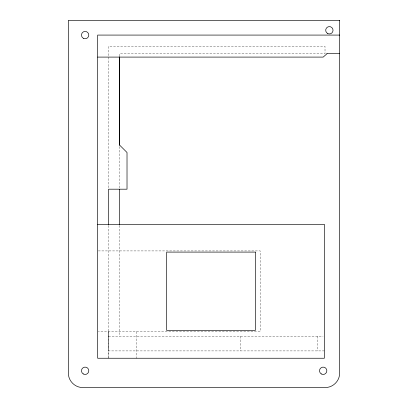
<?xml version="1.0" encoding="UTF-8"?>
<svg xmlns="http://www.w3.org/2000/svg" width="408" height="408" viewBox="0 0 408 408"><rect width="100%" height="100%" fill="white"/><g stroke="black" fill="none" stroke-linecap="round" stroke-linejoin="round"><path stroke-width="0.31" stroke-dasharray="2.04 1.53" d="M108.666 357.617L108.559 331.643M98.267 250.915L260.176 250.915L260.176 331.643L98.267 331.643M108.523 336.228L323.08 336.228M324.355 350.905L108.523 350.905L108.523 225.502M317.679 336.228L317.679 350.905M240.618 336.228L240.618 350.905M136.155 331.643L136.155 358.244M119.534 56.233L119.534 53.688L325.018 53.688L325.018 46.349L108.523 46.349L108.523 187.96M119.534 146.594L119.534 187.96M119.534 225.502L119.534 336.228M108.671 331.643L108.671 358.244"/><path stroke-width="0.61" d="M327.038 53.688L323.182 57.095L97.66 57.095M339.691 35.078L97.66 35.078L97.66 358.244L324.355 358.244L324.355 224.313L97.66 224.313M326.849 53.688L339.691 53.688M119.677 57.095L119.677 145.156L127.016 152.495L127.016 189.19L108.523 189.19L108.523 224.869M119.534 56.87L119.534 145.325M119.534 189.23L119.534 224.869M339.691 20.4L68.309 20.4L68.309 372.922A14.678 14.678 0 0 0 82.982 387.6L325.018 387.6A14.678 14.678 0 0 0 339.691 372.922L339.691 20.4M255.337 252.093L166.683 252.093L166.683 330.47L255.337 330.47L255.337 252.093M83.298 373.952A3.667 3.667 0 0 0 88.801 370.775A3.667 3.667 0 0 0 83.298 367.598A3.667 3.667 0 0 0 83.298 373.952M83.298 38.255A3.667 3.667 0 0 0 88.801 35.078A3.667 3.667 0 0 0 83.298 31.9A3.667 3.667 0 0 0 83.298 38.255M321.346 373.952A3.667 3.667 0 0 0 326.849 370.775A3.667 3.667 0 0 0 321.346 367.598A3.667 3.667 0 0 0 321.346 373.952M327.537 33.451A3.667 3.667 0 0 0 333.04 30.274A3.667 3.667 0 0 0 327.537 27.096A3.667 3.667 0 0 0 327.537 33.451"/></g></svg>
